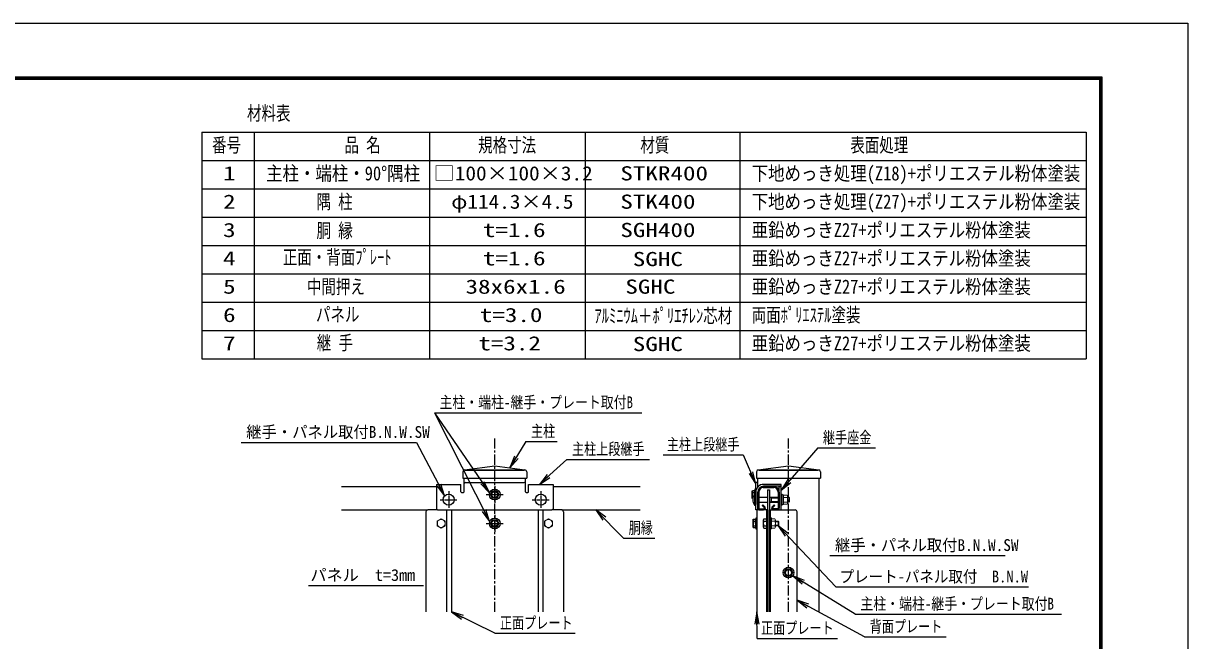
# Model space of a CAD drawing. Units: millimetres, scale not verified. Extents: x -6234 to 6240, y -4411 to 4409.
# Drawn here: x 550 to 6240, y 1391 to 4409 of the extents above; entities that cross this region are included whole.
import ezdxf
from ezdxf.enums import TextEntityAlignment as Align

# ---------------------------------------------------------------- set-up
doc = ezdxf.new("R2010")
doc.units = ezdxf.units.MM
doc.header["$LTSCALE"] = 20
doc.linetypes.add('USER3', pattern=[4, 2.5, -0.5, 0.5, -0.5])
doc.linetypes.add('USER4', pattern=[1.125, 0.75, -0.125, 0.125, -0.125])
doc.layers.add('0-0_WAKU', color=7, linetype='Continuous')
for name, color, linetype, lineweight in [('0-1_0', 7, 'Continuous', 25), ('0-3_1', 7, 'Continuous', 25), ('0-5_SCALE', 7, 'Continuous', 25), ('0-6_支柱', 7, 'Continuous', 25), ('0-7_継手-案-', 7, 'Continuous', 25), ('0-8_ボルト', 7, 'Continuous', 25), ('0-9_構造線', 7, 'Continuous', 25), ('0-A_細線', 7, 'Continuous', 25), ('0-E_胴縁', 7, 'Continuous', 25), ('0-F_D-STR3', 7, 'Continuous', 13)]:
    doc.layers.add(name, color=color, linetype=linetype, lineweight=lineweight)
doc.styles.add('ＭＳ ゴシック', font='')
doc.styles.get('ＭＳ ゴシック').set_extended_font_data('MS Gothic')

# ---------------------------------------------------------------- blocks, each defined once
blk = doc.blocks.new('A2_ver14_社名無')
at = {"layer": '0-1_0', "color": 3}
blk.add_lwpolyline([(-11900, 8420), (-20, 8420), (-20, 20), (-11900, 20)], close=True, dxfattribs=at)
at = {"layer": '0-1_0'}
for points in [[(-11500, 8170), (-420, 8170), (-420, 270), (-11500, 270)], [(-11497.5, 8167.5), (-422.5, 8167.5), (-422.5, 272.5), (-11497.5, 272.5)], [(-11495, 8165), (-425, 8165), (-425, 275), (-11495, 275)], [(-11492.5, 8162.5), (-427.5, 8162.5), (-427.5, 277.5), (-11492.5, 277.5)], [(-11490, 8160), (-430, 8160), (-430, 280), (-11490, 280)]]:
    blk.add_lwpolyline(points, close=True, dxfattribs=at)
blk = doc.blocks.new('DARROWS')
at = {"layer": '0-1_0'}
blk.add_line((0, 0), (-19.982, 0), dxfattribs=at)
blk.add_lwpolyline([(-20, -3.333), (0, 0), (-20, 3.333)], dxfattribs=at)

msp = doc.modelspace()

# ---------------------------------------------------------------- linework, layer by layer
at = {"layer": '0-1_0'}
for p, q in [((1422.27, 3877.46), (1422.27, 2769.68)), ((1422.27, 3877.46), (5742.79, 3877.46)), ((1678.03, 3877.46), (1678.03, 2769.68)), ((2534.51, 3877.46), (2534.51, 2769.68)), ((3295.88, 3877.46), (3295.88, 2769.68)), ((4050.76, 3877.46), (4050.76, 2769.68)), ((5742.79, 3877.46), (5742.79, 2769.68)), ((1422.27, 3738.99), (5742.79, 3738.99)), ((1422.27, 3600.52), (5742.79, 3600.52)), ((1422.27, 3462.04), (5742.79, 3462.04)), ((1422.27, 3323.57), (5742.79, 3323.57)), ((1422.27, 3185.1), (5742.79, 3185.1)), ((1422.27, 3046.62), (5742.79, 3046.62)), ((1422.27, 2908.15), (5742.79, 2908.15)), ((1422.27, 2769.68), (5742.79, 2769.68)), ((2558.96, 2505.74), (2826.27, 2115.95)), ((2558.96, 2505.74), (2827.07, 1976.43)), ((2471.23, 2360.62), (2607.57, 2101.49)), ((3005.96, 2364.78), (2929.13, 2238.96)), ((4432.54, 2333.81), (4255.55, 2128.75)), ((3206.22, 2277.64), (3074.25, 2157.41)), ((4068.05, 2299.8), (4128.2, 2159.76)), ((2706.05, 2226.46), (2853.73, 2246.34)), ((2709.73, 2225.34), (2997.73, 2225.34)), ((2853.73, 2246.34), (3001.41, 2226.46)), ((4141.31, 2226.5), (4288.99, 2246.38)), ((4144.99, 2225.38), (4432.99, 2225.38)), ((4288.99, 2246.38), (4436.67, 2226.5)), ((2697.73, 2216.94), (2697.73, 2186.34)), ((2697.73, 2186.34), (3009.73, 2186.34)), ((3009.73, 2216.94), (3009.73, 2186.34)), ((4132.99, 2216.99), (4132.99, 2186.38)), ((4132.99, 2186.38), (4444.99, 2186.38)), ((4444.99, 2216.99), (4444.99, 2186.38)), ((3483.09, 1892.06), (3349.56, 2028.15)), ((4520.63, 1653.84), (4241.01, 1950.15)), ((4615.44, 1521.06), (4312.78, 1707.33)), ((4661.03, 1409.85), (4333.62, 1587.73)), ((2854.26, 1427.55), (2644.91, 1530.24)), ((4136.35, 1402.57), (4134.24, 1528.56))]:
    msp.add_line(p, q, dxfattribs=at)
for centre, start, end in [((2707.33, 2216.94), 97.6668, 180), ((3000.13, 2216.94), 0, 82.3332), ((4142.59, 2216.99), 97.6668, 180), ((4435.39, 2216.99), 0, 82.3332)]:
    msp.add_arc(centre, 9.6, start, end, dxfattribs=at)
at = {"layer": '0-3_1'}
for p, q in [((2558.96, 2505.74), (3573.12, 2505.74)), ((1614.62, 2360.62), (2471.23, 2360.62)), ((3005.96, 2364.78), (3158.88, 2364.78)), ((4432.54, 2333.81), (4714.46, 2333.81)), ((3206.22, 2277.64), (3609.77, 2277.64)), ((3676.16, 2299.8), (4068.05, 2299.8)), ((2709.73, 2165.29), (2997.73, 2165.29)), ((4138.99, 2165.38), (4129.39, 2165.38)), ((4129.39, 2115.58), (4129.39, 2165.38)), ((4138.99, 2142.67), (4138.99, 2165.38)), ((2568.73, 2155.39), (2688.73, 2155.39)), ((2568.73, 2155.39), (2568.73, 2036.29)), ((2688.73, 2118.79), (2688.73, 2155.39)), ((2691.73, 2115.79), (2700.73, 2115.79)), ((2703.73, 2118.79), (2703.73, 2159.29)), ((3003.73, 2118.79), (3003.73, 2159.29)), ((3006.73, 2115.79), (3015.73, 2115.79)), ((3018.73, 2155.39), (3138.73, 2155.39)), ((3018.73, 2118.79), (3018.73, 2155.39)), ((3138.73, 2155.39), (3138.73, 2036.29)), ((4129.39, 2030.38), (4129.39, 2117.38)), ((4138.99, 2030.38), (4138.99, 2117.38)), ((4253.59, 2155.48), (4167.49, 2155.48)), ((4253.59, 2145.88), (4167.49, 2145.88)), ((4253.59, 2145.88), (4253.59, 2155.48)), ((2574.73, 2030.29), (3132.73, 2030.29)), ((4138.99, 2030.38), (4129.39, 2030.38)), ((2571.72, 1975.61), (2571.72, 1953.06)), ((3096.72, 1975.61), (3096.72, 1953.06)), ((4165.69, 1981.22), (4165.69, 1947.45)), ((4168.93, 1986.84), (4182.19, 1986.84)), ((4168.93, 1975.61), (4182.19, 1975.61)), ((4168.93, 1953.06), (4182.19, 1953.06)), ((4168.93, 1941.84), (4182.19, 1941.84)), ((4182.19, 1986.84), (4182.19, 1941.84)), ((3483.09, 1892.06), (3636, 1892.06)), ((4491.17, 1807.55), (5347.78, 1807.55)), ((1944.02, 1660.43), (2505.26, 1660.43)), ((4520.63, 1653.84), (5461.19, 1653.84)), ((4615.44, 1521.06), (5623.05, 1521.06)), ((2854.26, 1427.55), (3246.36, 1427.55)), ((4136.35, 1402.57), (4528.24, 1402.57)), ((4661.03, 1409.85), (5059.01, 1409.85))]:
    msp.add_line(p, q, dxfattribs=at)
for centre, radius, start, end in [((2709.73, 2159.29), 6, 90, 180), ((2997.73, 2159.29), 6, 0, 90), ((2691.73, 2118.79), 3, 180, 270), ((2700.73, 2118.79), 3, 270, 0), ((3006.73, 2118.79), 3, 180, 270), ((3015.73, 2118.79), 3, 270, 0), ((4167.49, 2117.38), 38.1, 90, 180), ((4167.49, 2117.38), 28.5, 90, 180), ((2574.73, 2036.29), 6, 180, 270), ((3132.73, 2036.29), 6, 270, 0), ((4186.92, 1964.34), 21.24, 147.93138, 212.06862), ((4172.17, 1981.22), 6.48, 120, 240), ((4172.17, 1947.45), 6.48, 120, 240)]:
    msp.add_arc(centre, radius, start, end, dxfattribs=at)
at = {"layer": '0-5_SCALE', "linetype": 'USER3'}
for p, q in [((2853.73, 1531.56), (2853.73, 2380.37)), ((4288.99, 1531.56), (4288.99, 2380.37))]:
    msp.add_line(p, q, dxfattribs=at)
at = {"layer": '0-5_SCALE'}
for p, q in [((3003.73, 2225.34), (2703.73, 2225.34)), ((4438.99, 2225.38), (4138.99, 2225.38)), ((2703.73, 2118.79), (2703.73, 2186.34)), ((3003.73, 2118.79), (3003.73, 2186.34)), ((4138.99, 2142.67), (4138.99, 2186.38)), ((4438.99, 1531.56), (4438.99, 2186.38)), ((4186.99, 2129.34), (4186.99, 1531.56)), ((4186.99, 2129.34), (4195.99, 2129.34)), ((4195.99, 2129.34), (4195.99, 1531.56))]:
    msp.add_line(p, q, dxfattribs=at)
at = {"layer": '0-6_支柱'}
for p, q in [((2517.72, 2021.29), (2517.72, 1531.56)), ((2574.73, 2030.29), (2526.72, 2030.29)), ((2618.22, 2030.29), (2618.22, 1531.56)), ((2642.22, 2030.29), (2642.22, 1531.56)), ((3065.22, 2030.29), (3065.22, 1531.56)), ((3089.22, 2030.29), (3089.22, 1531.56)), ((3180.72, 2030.29), (3132.73, 2030.29)), ((3189.72, 2021.29), (3189.72, 1531.56)), ((4182.19, 2030.38), (4182.19, 1531.56)), ((4186.99, 2028.84), (4186.99, 1531.56)), ((4195.99, 1531.56), (4195.99, 2030.38)), ((4195.99, 2030.38), (4321.99, 2030.38)), ((4200.79, 1531.56), (4200.79, 2030.38)), ((4330.99, 1531.56), (4330.99, 2021.38))]:
    msp.add_line(p, q, dxfattribs=at)
msp.add_lwpolyline([(4186.99, 2030.38), (4134.19, 2030.38), (4134.19, 1531.56)], dxfattribs=at)
for centre, start, end in [((2526.72, 2021.29), 90, 180), ((3180.72, 2021.29), 0, 90), ((4321.99, 2021.38), 0, 90)]:
    msp.add_arc(centre, 9, start, end, dxfattribs=at)
at = {"layer": '0-7_継手-案-'}
for p, q in [((4243.99, 2145.73), (4253.59, 2145.73)), ((4243.99, 2030.53), (4243.99, 2145.73)), ((4253.59, 2030.53), (4253.59, 2145.73)), ((4243.99, 2030.53), (4253.59, 2030.53))]:
    msp.add_line(p, q, dxfattribs=at)
at = {"layer": '0-8_ボルト', "linetype": 'USER4'}
for p, q in [((2628.73, 2122.44), (2628.73, 2038.44)), ((2811.73, 2105.38), (2895.73, 2105.38)), ((2853.73, 2147.38), (2853.73, 2063.38)), ((3078.73, 2122.44), (3078.73, 2038.44)), ((2586.73, 2080.44), (2670.73, 2080.44)), ((3036.73, 2080.44), (3120.73, 2080.44)), ((2853.73, 2006.34), (2853.73, 1922.34)), ((2811.73, 1964.34), (2895.73, 1964.34))]:
    msp.add_line(p, q, dxfattribs=at)
at = {"layer": '0-8_ボルト'}
for p, q in [((4122.79, 2107.48), (4126.09, 2107.48)), ((4122.79, 2107.48), (4122.79, 2053.48)), ((4129.39, 2129.08), (4129.39, 2081.68)), ((4253.59, 2053.48), (4253.59, 2107.48)), ((4122.79, 2053.48), (4126.09, 2053.48)), ((4129.39, 2104.18), (4129.39, 2056.78)), ((4143.79, 2092.48), (4186.99, 2092.48)), ((4143.79, 2068.48), (4186.99, 2068.48)), ((4195.99, 2092.48), (4239.19, 2092.48)), ((4195.99, 2068.48), (4239.19, 2068.48)), ((4204.39, 2089.23), (4201.14, 2092.48)), ((4201.14, 2068.48), (4204.39, 2071.73)), ((4204.39, 2092.48), (4204.39, 2068.48)), ((4204.39, 2089.23), (4239.19, 2089.23)), ((4204.39, 2071.73), (4239.19, 2071.73)), ((4200.79, 1991.34), (4200.79, 1937.34)), ((4182.19, 1988.04), (4182.19, 1940.64))]:
    msp.add_line(p, q, dxfattribs=at)
for centre in [(2628.73, 2080.44), (3078.73, 2080.44)]:
    msp.add_circle(centre, 27, dxfattribs=at)
for centre, radius, start, end in [((4165.62, 2080.48), 50.63, 147.77316, 212.22684), ((4126.09, 2104.18), 3.3, 0, 90), ((4126.09, 2056.78), 3.3, 270, 0)]:
    msp.add_arc(centre, radius, start, end, dxfattribs=at)
at = {"layer": '0-9_構造線'}
for p, q in [((4112.29, 2116.23), (4123.69, 2116.23)), ((4112.29, 2094.53), (4116.98, 2094.53)), ((4112.29, 2085.05), (4115.19, 2085.05)), ((4117.09, 1975.18), (4128.49, 1975.18)), ((4117.09, 1953.49), (4128.49, 1953.49)), ((4117.09, 1944.01), (4128.49, 1944.01))]:
    msp.add_line(p, q, dxfattribs=at)
for points in [[(2842.88, 2123.38), (2864.58, 2123.38), (2874.06, 2105.38), (2864.58, 2087.38), (2842.88, 2087.38), (2833.4, 2105.38)], [(2842.88, 1982.34), (2864.58, 1982.34), (2874.06, 1964.34), (2864.58, 1946.34), (2842.88, 1946.34), (2833.4, 1964.34)], [(4129.99, 1938.09), (4134.19, 1938.09), (4134.19, 1990.59), (4129.99, 1990.59)], [(4278.14, 1742.34), (4299.83, 1742.34), (4309.32, 1724.34), (4299.83, 1706.34), (4278.14, 1706.34), (4268.66, 1724.34)]]:
    msp.add_lwpolyline(points, close=True, dxfattribs=at)
for points in [[(4112.29, 2085.05), (4110.79, 2087.75), (4110.79, 2123.01), (4112.29, 2125.71), (4123.69, 2125.71)], [(4129.39, 2079.13), (4129.39, 2131.63), (4125.19, 2131.63), (4125.19, 2107.48)], [(4117.09, 1944.01), (4115.59, 1946.71), (4115.59, 1981.97), (4117.09, 1984.67), (4128.49, 1984.67)]]:
    msp.add_lwpolyline(points, dxfattribs=at)
for centre, radius in [((2853.73, 2105.38), 26.25), ((2853.73, 2105.38), 15), ((2853.73, 1964.34), 26.25), ((2853.73, 1964.34), 15), ((4288.99, 1724.34), 26.25), ((4288.99, 1724.34), 15)]:
    msp.add_circle(centre, radius, dxfattribs=at)
for centre, radius, start, end in [((4128.69, 2123.41), 17.91, 181.2889, 203.65172), ((4150.76, 2105.38), 39.97, 164.25349, 195.74651), ((4123.69, 2127.21), 1.5, 270, 0), ((4107.28, 2123.41), 17.91, 336.34828, 358.7111), ((4085.22, 2105.38), 39.97, 3.01168, 15.74651), ((4128.69, 2087.35), 17.91, 156.34828, 178.7111), ((4133.49, 1982.37), 17.91, 181.2889, 203.65172), ((4133.49, 1946.3), 17.91, 156.34828, 178.7111), ((4155.56, 1964.34), 39.97, 164.25349, 195.74651), ((4128.49, 1986.17), 1.5, 270, 0), ((4112.08, 1982.37), 17.91, 336.34828, 358.7111), ((4090.02, 1964.34), 39.97, 344.25349, 15.74651), ((4112.08, 1946.3), 17.91, 1.2889, 23.65172), ((4128.49, 1942.51), 1.5, 0, 90)]:
    msp.add_arc(centre, radius, start, end, dxfattribs=at)
at = {"layer": '0-A_細線'}
for points in [[(4110.79, 2120.38), (4112.89, 2120.38), (4112.89, 2105.38)], [(4110.79, 2090.38), (4112.89, 2090.38), (4112.89, 2105.38)], [(4115.59, 1979.34), (4117.69, 1979.34), (4117.69, 1964.34)], [(4115.59, 1949.34), (4117.69, 1949.34), (4117.69, 1964.34)]]:
    msp.add_lwpolyline(points, dxfattribs=at)
at = {"layer": '0-E_胴縁'}
for p, q in [((2105.38, 2144.29), (2568.73, 2144.29)), ((2253.73, 2144.29), (2568.73, 2144.29)), ((3138.73, 2144.29), (3564.2, 2144.29)), ((4138.99, 2117.34), (4138.99, 2039.64)), ((4143.79, 2117.34), (4143.79, 2039.64)), ((4165.99, 2144.34), (4216.99, 2144.34)), ((4165.99, 2139.54), (4216.99, 2139.54)), ((4239.19, 2117.34), (4239.19, 2039.64)), ((4243.99, 2117.34), (4243.99, 2039.64)), ((4160.75, 2052.44), (4170.37, 2042.82)), ((4218.84, 2055.84), (4209.21, 2046.21)), ((4222.23, 2052.44), (4212.61, 2042.82)), ((4222.23, 2052.44), (4218.84, 2055.84)), ((2105.38, 2030.29), (2450.88, 2030.29)), ((2253.73, 2030.29), (2526.72, 2030.29)), ((3180.72, 2030.29), (3564.2, 2030.29)), ((4148.29, 2035.14), (4167.19, 2035.14)), ((4148.29, 2030.34), (4167.19, 2030.34)), ((4234.69, 2035.14), (4215.79, 2035.14)), ((4234.69, 2030.34), (4215.79, 2030.34))]:
    msp.add_line(p, q, dxfattribs=at)
msp.add_lwpolyline([(4160.75, 2052.44), (4164.14, 2055.84), (4173.76, 2046.21)], dxfattribs=at)
for centre, radius, start, end in [((4165.99, 2117.34), 27, 90, 180), ((4165.99, 2117.34), 22.2, 90, 180), ((4216.99, 2117.34), 27, 0, 90), ((4216.99, 2117.34), 22.2, 0, 90), ((4148.29, 2039.64), 9.3, 180, 270), ((4148.29, 2039.64), 4.5, 180, 270), ((4167.19, 2039.64), 9.3, 270, 45), ((4167.19, 2039.64), 4.5, 270, 45), ((4215.79, 2039.64), 9.3, 135, 270), ((4215.79, 2039.64), 4.5, 135, 270), ((4234.69, 2039.64), 9.3, 270, 0), ((4234.69, 2039.64), 4.5, 270, 0)]:
    msp.add_arc(centre, radius, start, end, dxfattribs=at)
at = {"layer": '0-F_D-STR3'}
for p, q in [((4253.59, 2107.48), (4253.59, 2053.48)), ((4258.39, 2107.48), (4253.59, 2107.48)), ((4264.39, 2103.58), (4258.39, 2103.58)), ((4258.39, 2103.58), (4258.39, 2057.38)), ((4264.39, 2057.38), (4258.39, 2057.38)), ((4264.39, 2103.58), (4264.39, 2057.38)), ((4264.39, 2102.98), (4264.39, 2057.98)), ((4264.39, 2102.98), (4281.79, 2102.98)), ((4264.39, 2091.73), (4281.79, 2091.73)), ((4264.39, 2069.23), (4281.79, 2069.23)), ((4264.39, 2057.98), (4281.79, 2057.98)), ((4283.89, 2097.82), (4283.89, 2063.18)), ((4283.89, 2092.48), (4291.15, 2092.48)), ((4283.89, 2089.24), (4294.39, 2089.24)), ((4283.89, 2071.72), (4294.39, 2071.72)), ((4283.89, 2068.48), (4291.15, 2068.48)), ((4291.15, 2092.48), (4291.15, 2068.48)), ((4291.15, 2092.48), (4294.39, 2089.24)), ((4291.15, 2068.48), (4294.39, 2071.72)), ((4294.39, 2089.24), (4294.39, 2071.72)), ((4200.79, 1991.34), (4200.79, 1937.34)), ((4205.59, 1991.34), (4200.79, 1991.34)), ((2591.22, 1986.84), (2571.72, 1975.61)), ((2591.22, 1941.84), (2571.72, 1953.06)), ((2591.22, 1986.84), (2610.72, 1975.61)), ((2591.22, 1941.84), (2610.72, 1953.06)), ((2610.72, 1975.61), (2610.72, 1953.06)), ((3116.22, 1986.84), (3096.72, 1975.61)), ((3116.22, 1941.84), (3096.72, 1953.06)), ((3116.22, 1986.84), (3135.72, 1975.61)), ((3116.22, 1941.84), (3135.72, 1953.06)), ((3135.72, 1975.61), (3135.72, 1953.06)), ((4205.59, 1987.44), (4205.59, 1941.24)), ((4205.59, 1986.84), (4205.59, 1941.84)), ((4205.59, 1986.84), (4222.99, 1986.84)), ((4205.59, 1975.59), (4222.99, 1975.59)), ((4205.59, 1953.09), (4222.99, 1953.09)), ((4205.59, 1941.84), (4222.99, 1941.84)), ((4225.09, 1981.67), (4225.09, 1947.03)), ((4225.09, 1976.34), (4238.95, 1976.34)), ((4225.09, 1973.1), (4242.19, 1973.1)), ((4225.09, 1955.58), (4242.19, 1955.58)), ((4225.09, 1952.34), (4238.95, 1952.34)), ((4238.95, 1976.34), (4238.95, 1952.34)), ((4238.95, 1976.34), (4242.19, 1973.1)), ((4238.95, 1952.34), (4242.19, 1955.58)), ((4242.19, 1973.1), (4242.19, 1955.58))]:
    msp.add_line(p, q, dxfattribs=at)
for points in [[(4258.39, 2107.48), (4258.39, 2053.48), (4253.59, 2053.48)], [(4205.59, 1991.34), (4205.59, 1937.34), (4200.79, 1937.34)]]:
    msp.add_lwpolyline(points, dxfattribs=at)
for centre in [(2591.22, 1964.34), (3116.22, 1964.34)]:
    msp.add_circle(centre, 19.5, dxfattribs=at)
for centre, radius, start, end in [((4275.35, 2097.36), 8.55, 318.83491, 41.16509), ((4252.7, 2080.48), 31.18, 338.85295, 21.14705), ((4275.35, 2063.61), 8.55, 318.86505, 41.13495), ((4216.55, 1981.21), 8.55, 318.83491, 41.16509), ((4193.9, 1964.34), 31.18, 338.85295, 21.14705), ((4216.55, 1947.46), 8.55, 318.86505, 41.13495)]:
    msp.add_arc(centre, radius, start, end, dxfattribs=at)

# ---------------------------------------------------------------- block references
at = {"layer": '0-0_WAKU', "xscale": 1.05, "yscale": 1.05}
msp.add_blockref('A2_ver14_社名無', (6260.53, -4431.51), dxfattribs=at)
at = {"layer": '0-1_0', "xscale": 3, "yscale": 3}
for p, rotation in [((2927.57, 2236.4), 238.58955), ((2827.97, 2113.48), 304.44234), ((3072.03, 2155.39), 222.33397), ((4129.39, 2157), 293.24661), ((4253.59, 2126.48), 229.20073), ((2608.96, 2098.83), 297.75069), ((2828.42, 1973.75), 296.86367), ((3347.46, 2030.29), 134.45508), ((4238.95, 1952.34), 133.33989), ((4310.22, 1708.9), 148.39009), ((4330.99, 1589.16), 151.48483), ((2642.22, 1531.56), 153.87099), ((4134.19, 1531.56), 90.96187)]:
    msp.add_blockref('DARROWS', p, dxfattribs=dict(at, rotation=rotation))

# ---------------------------------------------------------------- texts
at = {"layer": '0-1_0', "style": 'ＭＳ ゴシック'}
for s, height, width, p in [('主柱・端柱-継手・プレート取付B', 57.77, 0.8, (2583.86, 2510.6)), ('継手・パネル取付B.N.W.SW', 57.73, 0.95, (1639.52, 2365.48)), ('主柱', 57.77, 0.75, (3030.87, 2369.64)), ('継手座金', 57.77, 0.75, (4457.44, 2338.67)), ('主柱上段継手', 57.77, 0.75, (3231.12, 2282.5)), ('主柱上段継手', 57.77, 0.75, (3694.73, 2304.66)), ('胴縁', 57.77, 0.75, (3507.99, 1896.93)), ('継手・パネル取付B.N.W.SW', 57.73, 0.95, (4516.07, 1812.41)), ('プレート-パネル取付\u3000B.N.W', 57.73, 0.9, (4538.73, 1658.71)), ('主柱・端柱-継手・プレート取付B', 57.77, 0.8, (4640.34, 1525.92)), ('正面プレート', 57.77, 0.75, (2879.16, 1432.41)), ('正面プレート', 57.77, 0.75, (4154.92, 1407.44)), ('背面プレート', 57.77, 0.75, (4685.93, 1414.71))]:
    msp.add_text(s, height=height, dxfattribs=dict(at, width=width)).set_placement(p, align=Align.BOTTOM_LEFT)
msp.add_text('パネル\u3000t=3mm', height=57.77, dxfattribs=at).set_placement((1953.16, 1666.1), align=Align.BOTTOM_LEFT)
at = {"layer": '0-3_1', "style": 'ＭＳ ゴシック'}
for s, height, width, p in [('材料表', 69.21, 0.75, (1643.28, 3914.53)), ('番号', 69.21, 0.75, (1472.09, 3759)), ('品 名', 69.21, 0.75, (2119.42, 3759)), ('規格寸法', 69.21, 0.75, (2772.77, 3759)), ('材質', 69.21, 0.75, (3564.95, 3759)), ('表面処理', 69.21, 0.75, (4591.1, 3759)), ('1', 69.21, 1.3, (1526.33, 3620.53)), ('主柱・端柱・90°隅柱', 69.27, 0.85, (1736.65, 3620.53)), ('□100×100×3.2', 69.27, 1.1, (2554.62, 3620.53)), ('STKR400', 69.21, 1.3, (3467.35, 3620.53)), ('下地めっき処理(Z18)+ポリエステル粉体塗装', 69.27, 0.85, (4109.09, 3620.53)), ('2', 69.21, 1.3, (1526.33, 3482.06)), ('隅 柱', 69.21, 0.75, (1982.47, 3482.06)), ('φ114.3×4.5', 69.27, 1.1, (2641.23, 3482.06)), ('STK400', 69.21, 1.3, (3467.35, 3482.06)), ('下地めっき処理(Z27)+ポリエステル粉体塗装', 69.27, 0.85, (4109.09, 3482.06)), ('3', 69.21, 1.3, (1526.33, 3343.58)), ('胴 縁', 69.21, 0.75, (1982.92, 3340.82)), ('t=1.6', 69.21, 1.3, (2796.02, 3343.58)), ('SGH400', 69.21, 1.3, (3467.35, 3343.58)), ('亜鉛めっきZ27+ポリエステル粉体塗装', 69.21, 0.85, (4109.09, 3343.58)), ('正面・背面ﾌﾟﾚｰﾄ', 69.27, 0.75, (1818.07, 3210.64)), ('亜鉛めっきZ27+ポリエステル粉体塗装', 69.21, 0.85, (4109.09, 3205.11)), ('4', 69.21, 1.3, (1526.33, 3205.11)), ('t=1.6', 69.21, 1.3, (2796.02, 3205.11)), ('SGHC', 69.21, 1.3, (3528.07, 3201.52)), ('5', 69.21, 1.3, (1526.33, 3066.64)), ('中間押え', 69.21, 0.75, (1935.97, 3066.64)), ('38x6x1.6', 69.21, 1.3, (2710.77, 3066.64)), ('SGHC', 69.21, 1.3, (3491.74, 3066.64)), ('亜鉛めっきZ27+ポリエステル粉体塗装', 69.21, 0.85, (4109.09, 3066.64)), ('6', 69.21, 1.3, (1526.33, 2928.16)), ('パネル', 69.21, 0.75, (1980.18, 2930.93)), ('t=3.0', 69.21, 1.3, (2780.76, 2928.16)), ('ｱﾙﾐﾆｳﾑ＋ﾎﾟﾘｴﾁﾚﾝ芯材', 69.27, 0.75, (3340.88, 2924.57)), ('両面ﾎﾟﾘｴｽﾃﾙ塗装', 69.27, 0.75, (4109.09, 2928.16)), ('7', 69.21, 1.3, (1526.33, 2789.69)), ('継 手', 69.21, 0.75, (1984.18, 2792.46)), ('t=3.2', 69.21, 1.3, (2773.47, 2789.69)), ('SGHC', 69.21, 1.3, (3528.07, 2786.1)), ('亜鉛めっきZ27+ポリエステル粉体塗装', 69.21, 0.85, (4109.09, 2789.69))]:
    msp.add_text(s, height=height, dxfattribs=dict(at, width=width)).set_placement(p, align=Align.BOTTOM_LEFT)

doc.saveas('drawing.dxf')
